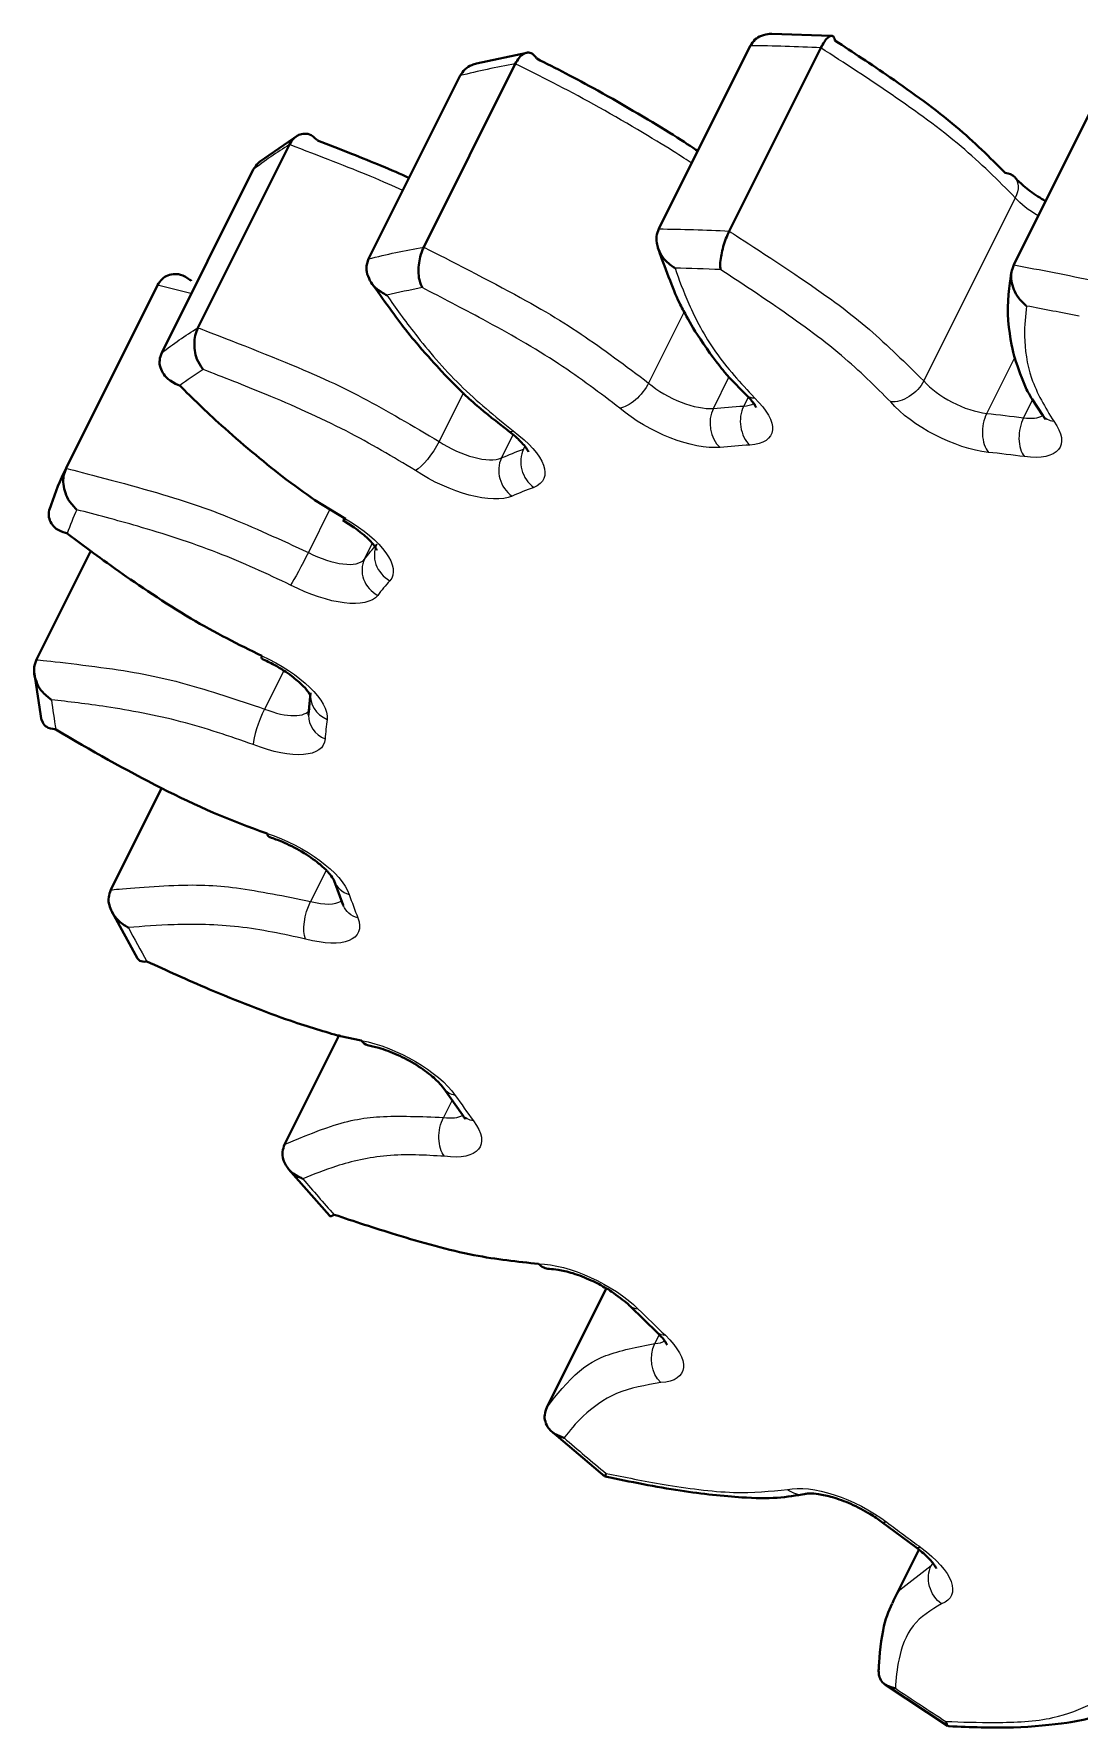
# Model space of a CAD drawing. Header units: inches. Extents: x 0 to 11, y 0 to 8.5.
# Drawn here: x 3.3026 to 3.3958, y 5.8029 to 5.9539 of the extents above; entities that cross this region are included whole.
import ezdxf

# ---------------------------------------------------------------- set-up
doc = ezdxf.new("R2010")
doc.units = ezdxf.units.IN
doc.header["$LTSCALE"] = 0.5
doc.header["$MEASUREMENT"] = 0
doc.layers.add('TANGENT_LINES', color=7, linetype='Continuous', lineweight=15)
doc.layers.add('Visible', color=7, linetype='Continuous', lineweight=40)

msp = doc.modelspace()

# ---------------------------------------------------------------- linework, layer by layer
at = {"layer": 'TANGENT_LINES'}
for p, q in [((3.390127154879368, 5.939280476229843), (3.381962189070091, 5.922950544611289)), ((3.31662577803262, 5.93075276417022), (3.313662980309095, 5.931493956286365)), ((3.360643846513938, 5.929174237008163), (3.35743543452992, 5.922757413040128)), ((3.387578449145562, 5.920051144085735), (3.3900749323078, 5.925044110410211)), ((3.363206683302365, 5.92050077291519), (3.364628052523294, 5.923343511357047)), ((3.340932835933163, 5.921901457992776), (3.338757540115478, 5.917550866357407)), ((3.366312696836276, 5.921509238734999), (3.365912622529973, 5.920709090122391)), ((3.391702633477869, 5.921357273596728), (3.390854578633952, 5.919661163908895)), ((3.344321148799356, 5.916078779631476), (3.345355232975406, 5.918146947983576)), ((3.346412011922415, 5.917122581425761), (3.346286873652762, 5.916872304886454)), ((3.329055590610352, 5.911565019009612), (3.327102106625316, 5.90765805103954)), ((3.332108493225496, 5.907063014335563), (3.332800370825136, 5.908446769534844)), ((3.32489988592123, 5.897097365276031), (3.323201487811304, 5.893700569056179)), ((3.328684653463129, 5.879323179460623), (3.327300773899001, 5.876555420332367)), ((3.339913700272596, 5.858842514828265), (3.339142391667397, 5.857299897617866)), ((3.358381706886767, 5.83794273255186), (3.35798228872168, 5.837143896221687)), ((3.379838708858573, 5.8152077618179), (3.382636685041634, 5.817353891840141)), ((3.382761310760149, 5.817603143277171), (3.382636685041634, 5.817353891840141)), ((3.379277572026366, 5.814255317276795), (3.379838708858573, 5.8152077618179))]:
    msp.add_line(p, q, dxfattribs=at)
for centre, major_axis, ratio, start_param, end_param in [((3.458685197152717, 5.859298682086889), (0.1448972049419864, -0.07244860247099319), 0.4082482904638629, 2.391881776086853, 2.445187120855607), ((3.458685197152717, 5.859298682086889), (0.1448972049419864, -0.07244860247099319), 0.4082482904638629, 2.643209188374036, 2.696514533142791), ((3.458685197152717, 5.859298682086889), (0.1448972049419864, -0.07244860247099319), 0.4082482904638629, 2.894536600661222, 2.947841945429973), ((3.44949961061728, 5.840927509016016), (0.1426611369644866, -0.07133056848224334), 0.4082482904638629, 2.401083483680322, 2.435985413262153), ((3.44949961061728, 5.840927509016016), (0.1426611369644866, -0.07133056848224334), 0.4082482904638629, 2.652410895967507, 2.687312825549333), ((3.44949961061728, 5.840927509016016), (0.1426611369644866, -0.07133056848224334), 0.4082482904638629, 2.149756071393142, 2.184658000974967), ((3.44949961061728, 5.840927509016016), (0.1426611369644866, -0.07133056848224334), 0.4082482904638629, 2.903738308254689, 2.938640237836518), ((3.360266368150536, 5.923111691672554), (0.004066221267175679, -0.00203311063358784), 0.4082482904638629, 10.44624527235555, 11.98429947455538), ((3.385458861979176, 5.92264692143046), (0.004066221267175679, -0.00203311063358784), 0.4082482904638629, 10.19491786006846, 11.73297206226832), ((3.36306343085542, 5.923327024036675), (0.004066221267175679, -0.00203311063358784), 0.4082482904638629, 11.95365275621307, 12.31967268721464), ((3.367882319008316, 5.923486693848109), (-0.001725768515921146, -0.00180879048799338), 0.5491520649983326, 0.01666241812785637, 0.5103669378846837), ((3.364823600858681, 5.91906499472173), (-0.0002286157625326694, 0.002489525021589784), 0.7625446597358556, 0.8878911255497041, 2.458687452344575), ((3.367479430100592, 5.919269454202871), (-0.0001561340661076993, 0.002495119667150391), 0.7468087709667758, 0.9098409031197793, 2.480637229915096), ((3.388744037704782, 5.91862369235208), (0.0002708257192793732, 0.002485287393799119), 0.6137815213424525, 1.027321781082654, 2.598118107877734), ((3.391959498128573, 5.918240934030365), (0.0003196710287716371, 0.002479477854985619), 0.5927877638131346, 1.03919440085498, 2.609990727650079), ((3.388845316307069, 5.922243808530822), (0.004066221267175679, -0.00203311063358784), 0.4082482904638629, 11.70232534392607, 12.30332987089545), ((3.394572361036468, 5.921387543709211), (-0.002013155237156018, -0.001482297537983282), 0.7132496852587032, 12.56488130411142, 13.18811576785901), ((3.346384720933161, 5.920526605480174), (-0.00147655963620574, -0.002017367502644962), 0.350549200854107, 0.02645255795754057, 0.4510482702874713), ((3.340744856476797, 5.918540786173668), (0.004066221267175679, -0.00203311063358784), 0.4082482904638629, 10.69757268464263, 12.23562688684262), ((3.348217121017404, 5.915503720545377), (-0.0008811885384827374, 0.002339552683665547), 0.8539050364700369, 0.6689940927239878, 2.239790419518943), ((3.449499610617272, 5.840927509016022), (0.1185116028074783, -0.05925580140373916), 0.4082482904638629, 2.52887479544371, 2.55952151378594), ((3.449499610617274, 5.840927509016022), (0.1185116028074783, -0.05925580140373916), 0.4082482904638629, 2.277547383156527, 2.308194101498755), ((3.346287798476098, 5.914724890202529), (-0.00099164946166439, 0.002294914234820275), 0.8633943127149742, 0.6280650602733849, 2.198861387068203), ((3.44949961061727, 5.840927509016022), (0.1185116028074783, -0.05925580140373916), 0.4082482904638629, 2.78020220773089, 2.810848926073118), ((3.44949961061728, 5.840927509016016), (0.1426611369644866, -0.07133056848224334), 0.4082482904638629, 9.438251027721456, 9.473152957303286), ((3.328120935331516, 5.90922141173691), (0.004066221267175679, -0.00203311063358784), 0.4082482904638629, 10.94890009693002, 12.48695429912972), ((3.335382892600522, 5.907180347952983), (-0.001866259144721938, 0.001663453276993899), 0.9073473080888396, 0.2408443832650428, 1.811640710059985), ((3.334301303190643, 5.905876083523207), (-0.001980832782796216, 0.0015252217827581), 0.9099937256840456, 0.1755672639357562, 1.746363590730653), ((3.44949961061727, 5.840927509016021), (0.1185116028074783, -0.05925580140373916), 0.4082482904638629, 3.03152962001808, 3.062176338360312), ((3.44949961061728, 5.840927509016016), (0.1426611369644866, -0.07133056848224334), 0.4082482904638629, 9.689578440008642, 9.724480369590474), ((3.329783166622368, 5.894822324536892), (-0.002479405002906401, 0.0003202355875956194), 0.9037776113504472, 0.002411999615328853, 1.265792697942973), ((3.323209008258594, 5.892579532958878), (0.0009252436021093762, 0.002322482352302311), 0.1855205959082142, 1.142347290140955, 2.713143616935646), ((3.323187812107786, 5.895739138932403), (0.004066221267175679, -0.00203311063358784), 0.4082482904638629, 11.20022750921711, 12.56784475897827), ((3.329617270584347, 5.89307457775106), (-0.00249526916600149, 0.0001537263451794561), 0.8994148861455732, 0.03532748069576649, 1.205454122844384), ((3.449499610617269, 5.840927509016019), (0.1185116028074783, -0.05925580140373916), 0.4082482904638629, 9.566042339484834, 9.596689057827067), ((3.331769794460502, 5.879206150357968), (-0.002366034593289401, -0.0008073910473604856), 0.8434202434293603, 0.0005861406228814791, 0.8631268230158449), ((3.449499610617269, 5.840927509016018), (0.1185116028074783, -0.05925580140373916), 0.4082482904638629, 9.817369751772025, 9.848016470114256), ((3.326255453080512, 5.878941108544786), (0.004066221267175679, -0.00203311063358784), 0.4082482904638629, 11.45155492150416, 12.34405261213942), ((3.44949961061728, 5.840927509016016), (0.1426611369644866, -0.07133056848224334), 0.4082482904638629, 9.940905852295828, 9.975807781877657), ((3.44949961061727, 5.840927509016017), (0.1185116028074783, -0.05925580140373916), 0.4082482904638629, 10.06869716405922, 10.09934388240145), ((3.337131107085384, 5.859882802602147), (0.004066221267175679, -0.00203311063358784), 0.4082482904638629, 11.70288233379142, 12.30388686076076), ((3.44949961061728, 5.840927509016016), (0.1426611369644866, -0.07133056848224334), 0.4082482904638629, 10.19223326458301, 10.22713519416484), ((3.449499610617272, 5.840927509016015), (0.1185116028074783, -0.05925580140373916), 0.4082482904638629, 10.32002457634639, 10.35067129468863), ((3.355131416783419, 5.839761724558408), (0.004066221267175679, -0.00203311063358784), 0.4082482904638629, 11.95420974607865, 12.31970253210139), ((3.44949961061728, 5.840927509016016), (0.1426611369644866, -0.07133056848224334), 0.4082482904638629, 10.4435606768702, 10.47846260645202), ((3.370838105310547, 5.826180904823742), (-0.0005682684794574244, 0.002434557646730747), 0.8192067253331942, 2.349455174602246, 3.071843367674872), ((3.449499610617274, 5.840927509016013), (0.1185116028074783, -0.05925580140373916), 0.4082482904638629, 10.57135198863358, 10.60199870697581), ((3.44949961061728, 5.840927509016016), (0.1426611369644866, -0.07133056848224334), 0.4082482904638629, 10.69488808915738, 10.72979001873921)]:
    msp.add_ellipse(centre, major_axis=major_axis, ratio=ratio, start_param=start_param, end_param=end_param, dxfattribs=at)
at = {"layer": 'TANGENT_LINES', "extrusion": (0, 0, -1)}
for centre, major_axis, ratio, start_param, end_param in [((3.388204288953966, 5.939447442567205), (0.001897931438202531, 0.001627223480620432), 0.6552708701862057, 12.5490659863988, 13.56620199859147), ((3.393623827788453, 5.938976853049015), (-0.004066221267175679, 0.00203311063358784), 0.4082482904638629, 11.15135300558369, 11.79623071506017), ((3.45052023134344, 5.842968750468335), (-0.1448972049419864, 0.07244860247099319), 0.4082482904638629, 0.6964055327341907, 0.7497108775029412), ((3.45052023134344, 5.842968750468335), (-0.1448972049419864, 0.07244860247099319), 0.4082482904638629, 0.4450781204470047, 0.4983834652157602), ((3.45052023134344, 5.842968750468335), (-0.1448972049419864, 0.07244860247099319), 0.4082482904638629, 0.9477329450213676, 1.001038289790126), ((3.45052023134344, 5.842968750468335), (-0.1448972049419864, 0.07244860247099319), 0.4082482904638629, 0.1937507081598205, 0.2470560529285745), ((3.355878667300702, 5.922562590610893), (0.001626839817956158, 0.001898260310577128), 0.4766236785108017, 1.08785113842497, 2.658647465219942), ((3.380039323144689, 5.92311751094865), (0.001897931438202531, 0.001627223480620432), 0.6552708701862057, 0.9998313842322484, 2.570627711027364), ((3.362042810129261, 5.921285782584357), (-0.00630228924467547, 0.003151144622337737), 0.4082482904638629, 2.216256309536019, 3.754310511735911), ((3.384438241253017, 5.920605679978141), (-0.00630228924467547, 0.003151144622337737), 0.4082482904638629, 10.2581765128605, 11.79623071506038), ((3.359245747424377, 5.921070450220236), (-0.00630228924467547, 0.003151144622337737), 0.4082482904638629, 10.00684910057324, 11.54490330277315), ((3.450520231343432, 5.842968750468342), (-0.1207476707849781, 0.06037383539248905), 0.408248290463863, 0.58207113980385, 0.6127178581460757), ((3.450520231343434, 5.842968750468342), (-0.1207476707849781, 0.06037383539248905), 0.408248290463863, 0.8333985520910359, 0.8640452704332656), ((3.341756157095887, 5.917319792224854), (-0.00630228924467547, 0.003151144622337737), 0.4082482904638629, 1.96492889724883, 3.50298309944869), ((3.387824695580909, 5.920202567078502), (-0.00630228924467547, 0.003151144622337737), 0.4082482904638629, 8.75076902900283, 10.28882323120268), ((3.337664688992846, 5.91700649657131), (0.001387554517005144, 0.002079589493707503), 0.2680284682153031, 1.133211611544051, 2.704007938338899), ((3.45052023134343, 5.842968750468341), (-0.1207476707849781, 0.06037383539248905), 0.408248290463863, 0.330743727516665, 0.361390445858895), ((3.339724235750637, 5.916499544721349), (-0.00630228924467547, 0.003151144622337737), 0.4082482904638629, 9.755521688286008, 11.29357589048605), ((3.328239421499966, 5.908553793760175), (-0.00630228924467547, 0.003151144622337737), 0.4082482904638629, 1.713601484961761, 3.251655687161502), ((3.326541839464529, 5.906798338652295), (0.00116046151002582, 0.002214346197808417), 0.04259204352207295, 1.149855760758045, 2.720652087552843), ((3.450520231343429, 5.842968750468341), (-0.1207476707849781, 0.06037383539248905), 0.408248290463863, 0.07941631522948302, 0.1100630335717102), ((3.327100314605356, 5.90718017028459), (-0.00630228924467547, 0.003151144622337737), 0.4082482904638629, 9.504194275998938, 11.04224847819884), ((3.322341909550067, 5.895538587112943), (-0.00630228924467547, 0.003151144622337737), 0.4082482904638629, 1.462274072674414, 3.000328274874301), ((3.322167191381626, 5.893697897480084), (-0.00630228924467547, 0.003151144622337737), 0.4082482904638629, 9.252866863711713, 10.79092106591166), ((3.324434183611532, 5.879091965583386), (-0.00630228924467547, 0.003151144622337737), 0.4082482904638629, 1.210946660387279, 2.749000862587188), ((3.327875609417006, 5.875243499345885), (-0.000657268296675192, -0.002412052732878305), 0.401976294000572, 0.4621306032455815, 2.032926930040438), ((3.33253001565253, 5.877124738574397), (0.002330030025532649, 0.0009060684742977917), 0.8323225014940082, 2.313677864654845, 3.115017233947426), ((3.325234832354353, 5.876899867092467), (-0.00630228924467547, 0.003151144622337737), 0.4082482904638629, 9.001539451424568, 10.53959365362441), ((3.334384778410234, 5.860247330888647), (-0.00630228924467547, 0.003151144622337737), 0.4082482904638629, 0.9596192481002108, 2.497673450300044), ((3.341217948981548, 5.861313047072144), (0.002050502697496764, 0.001430188339890414), 0.7300676797309317, 2.501337314133888, 3.116809022845404), ((3.342856519910233, 5.859028753048093), (0.002012469245452277, 0.001483228753803251), 0.7129322330055399, 2.52017740746847, 3.141728185876062), ((3.340248423226423, 5.855879524562692), (-0.0003188014348136971, -0.002479589813892759), 0.5931743431754827, 0.5318098895337063, 2.10260621632863), ((3.336110486359225, 5.857841561149828), (-0.00630228924467547, 0.003151144622337737), 0.4082482904638629, 8.75021203913735, 10.28826624133728), ((3.351568461479242, 5.840188760732318), (-0.00630228924467547, 0.003151144622337737), 0.4082482904638629, 0.7082918358129859, 2.246346038012829), ((3.357533967889067, 5.8422673041651), (0.001757868432660547, 0.001777610354789698), 0.570842278713902, 2.621199623400141, 3.130569466215131), ((3.359947931116716, 5.839923658495145), (0.001725179720297866, 0.001809352075377533), 0.5487458103359881, 2.631404381274749, 3.141107112734341), ((3.354110796057259, 5.837720483106088), (-0.00630228924467547, 0.003151144622337737), 0.4082482904638629, 2.215699319670613, 3.753753521870463), ((3.359550020291174, 5.835704318360644), (0.0001574175088893592, -0.002495039023321093), 0.7471010668260484, 0.661339649505134, 2.23213597629975), ((3.374905518814166, 5.820176608847578), (-0.00630228924467547, 0.003151144622337737), 0.4082482904638629, 0.456964423525653, 1.995018625725649), ((3.379692655708979, 5.823265635709026), (0.001504960359989886, 0.001996270100677539), 0.3757487579142274, 2.685404129679517, 3.146273566931732), ((3.382730333048064, 5.821009898269937), (0.001476036686687452, 0.00201775015786215), 0.350079670257112, 2.690635184508694, 3.141149758352734), ((3.378104735789619, 5.817800914294886), (-0.00630228924467547, 0.003151144622337737), 0.4082482904638629, 1.964371907383463, 3.502426109583258), ((3.384567610281372, 5.815985563144634), (0.000883153523194568, -0.002338811632960001), 0.854084682802401, 0.9025196159195813, 2.473315942714918)]:
    msp.add_ellipse(centre, major_axis=major_axis, ratio=ratio, start_param=start_param, end_param=end_param, dxfattribs=at)
at = {"layer": 'TANGENT_LINES'}
for points, knots in [([(3.361325657812903, 5.942315666047123), (3.360852798748098, 5.942633858759635), (3.359445019762912, 5.943581170648639), (3.352290198367692, 5.947850405105901), (3.34778476627167, 5.95009695421537), (3.345551806625848, 5.951210377611148)], [0, 0, 0, 0, 0.2032541023448218, 0.6051207965139404, 1, 1, 1, 1]), ([(3.390127154879368, 5.939280476229843), (3.388585104376006, 5.940819903718652), (3.385387550599011, 5.94401201848436), (3.379149226062152, 5.94851273701526), (3.37490816844986, 5.95126057952587), (3.372791557829701, 5.952631962131855)], [0, 0, 0, 0, 0.3181486004014743, 0.6597042422678339, 1, 1, 1, 1]), ([(3.335508682259006, 5.939932869202429), (3.334654037862042, 5.940315262757731), (3.332461954297676, 5.941296066739686), (3.328088800984264, 5.942983874190949), (3.325420642424304, 5.944013643233081)], [0, 0, 0, 0, 0.3898776537797134, 1, 1, 1, 1]), ([(3.364626592020424, 5.936302030513301), (3.364626664194512, 5.936301987200308), (3.36463502353252, 5.936296970608303), (3.371949184938694, 5.931557424792565), (3.377000213682324, 5.927826207196337), (3.380347789176815, 5.924536862265414), (3.381962189070091, 5.922950544611289)], [0, 0, 0, 0, 0.00295485295125482, 0.3422366007841853, 0.6827873894876878, 1, 1, 1, 1]), ([(3.337386840816571, 5.934880445992594), (3.337386919075424, 5.934880409364535), (3.337396035224203, 5.934876142667282), (3.345466625600004, 5.93077648173818), (3.351240597301506, 5.927407055013902), (3.355402398046399, 5.924283343652903), (3.35743543452992, 5.922757413040128)], [0, 0, 0, 0, 0.002887903720503745, 0.3364036006814169, 0.6758336660390576, 1, 1, 1, 1]), ([(3.359787986585265, 5.932994788357672), (3.360150787988388, 5.931973706518623), (3.360948445710903, 5.929728748789062), (3.36326218492847, 5.925350112234691), (3.365643392239475, 5.922767039568533), (3.366861698282156, 5.92144545239579)], [0, 0, 0, 0, 0.2894925753435723, 0.6364804169598893, 1, 1, 1, 1]), ([(3.379018702418529, 5.92107626949633), (3.377644044410382, 5.922452023684749), (3.374754965166826, 5.92534340673889), (3.368803760110575, 5.929623724167659), (3.365438720050234, 5.931827503481649), (3.363844443328444, 5.932871602213686)], [0, 0, 0, 0, 0.3232540244961551, 0.6793736966089111, 1, 1, 1, 1]), ([(3.334086110816494, 5.930580651753083), (3.334880610681839, 5.929460670134515), (3.336615144196736, 5.927015552472185), (3.340554678730747, 5.922398091330892), (3.343750839995859, 5.919797839406901), (3.345364100207001, 5.918485364027855)], [0, 0, 0, 0, 0.2950682993139049, 0.644186206527408, 1, 1, 1, 1]), ([(3.354858046574543, 5.920521349158573), (3.353120158351206, 5.921846915127047), (3.349514669247639, 5.924596984775494), (3.342737733704509, 5.928443061722814), (3.33900882681013, 5.930358558436754), (3.337253978683445, 5.931260003797376)], [0, 0, 0, 0, 0.3300392889812278, 0.6847120799780204, 1, 1, 1, 1]), ([(3.391126773628241, 5.929623999201457), (3.391032543734145, 5.928771576782094), (3.390826151960206, 5.926904515623153), (3.391330379870527, 5.923025051420677), (3.392795775399908, 5.920598240137924), (3.393551740310309, 5.919346302256892)], [0, 0, 0, 0, 0.2891278799516052, 0.6332769086815236, 1, 1, 1, 1]), ([(3.317255676615027, 5.927683711614526), (3.317255756151225, 5.927683684182089), (3.317265074203419, 5.927680470338641), (3.325590815815436, 5.92449154979563), (3.33173631999573, 5.921695552465447), (3.336434797798256, 5.918922000953753), (3.338757540115478, 5.917550866357407)], [0, 0, 0, 0, 0.002823843398428054, 0.3308269814611332, 0.6691872233880969, 1, 1, 1, 1]), ([(3.336644068266686, 5.914965255118991), (3.33465386727249, 5.916159756744382), (3.33057423595177, 5.918608316592261), (3.323383248781775, 5.921771292666469), (3.319521678761475, 5.923271231858881), (3.317716319903405, 5.923972482514276)], [0, 0, 0, 0, 0.3365147556001652, 0.6898077836531106, 1, 1, 1, 1]), ([(3.305498014499817, 5.915164024667811), (3.305498090351021, 5.915164008401907), (3.305507030644505, 5.915162091201555), (3.313566721770706, 5.913099985160469), (3.31970631544797, 5.911052834686887), (3.32463621702682, 5.908789932874005), (3.327102106625315, 5.90765805103954)], [0, 0, 0, 0, 0.002758807931848793, 0.3251702182143546, 0.6624566001886772, 1, 1, 1, 1]), ([(3.325521218738369, 5.904757097199976), (3.323404582929429, 5.905748338275111), (3.319116741502507, 5.907756375996138), (3.311954169088004, 5.910029033573242), (3.308201527446997, 5.911010993591047), (3.306459089943958, 5.911466940128231)], [0, 0, 0, 0, 0.3430620120415043, 0.6949686389231936, 1, 1, 1, 1]), ([(3.302852631623297, 5.898108043127497), (3.302852698952256, 5.898108039355675), (3.302860687584651, 5.89810759182617), (3.310144183133012, 5.897321528566552), (3.315901175558141, 5.896150376866009), (3.320747559534841, 5.894524047894888), (3.323201487811304, 5.893700569056179)], [0, 0, 0, 0, 0.002689601335433731, 0.3191232525289632, 0.6552434327452267, 1, 1, 1, 1]), ([(3.322188387532434, 5.890538291506559), (3.320078294939959, 5.89126744817095), (3.315856066485122, 5.892726467565364), (3.309165353877321, 5.893956383570791), (3.305759300997775, 5.894348458280016), (3.304189621964653, 5.894529145859526)], [0, 0, 0, 0, 0.3500705576459133, 0.700480099766357, 1, 1, 1, 1]), ([(3.309485747120636, 5.877587457041274), (3.30948580139828, 5.877587466362979), (3.309492284721633, 5.877588579816307), (3.315526040270744, 5.878152681020178), (3.320552902058753, 5.877929065099124), (3.325012649884927, 5.877021207124415), (3.327300773899001, 5.876555420332367)], [0, 0, 0, 0, 0.002617340661416574, 0.3126345318864467, 0.6473393798624363, 1, 1, 1, 1]), ([(3.326854988690846, 5.873202257893565), (3.324882687456164, 5.873627921098841), (3.320988296712676, 5.874468410785367), (3.315185011863346, 5.874566215894788), (3.312347607921313, 5.874330924772527), (3.311050514985147, 5.874223363614912)], [0, 0, 0, 0, 0.3577560098827718, 0.7064041074535644, 1, 1, 1, 1]), ([(3.324980577950244, 5.854891650302378), (3.324980614960514, 5.854891672306419), (3.324985045019677, 5.854894306148467), (3.329344694280876, 5.856794136844246), (3.333353738012698, 5.85754062104583), (3.337162504147711, 5.857382232015318), (3.339142391667397, 5.857299897617866)], [0, 0, 0, 0, 0.0025664354924941, 0.3071974618149262, 0.6398647093739981, 1, 1, 1, 1]), ([(3.339227802500263, 5.853838283110372), (3.337512969724965, 5.853939211417583), (3.334171367564688, 5.854135884967487), (3.329617906734823, 5.853074999215159), (3.327550330699243, 5.852215912032069), (3.326610673864364, 5.851825480372263)], [0, 0, 0, 0, 0.3651030845167239, 0.711456693340151, 1, 1, 1, 1]), ([(3.348363526905095, 5.831446683917549), (3.348363543316787, 5.831446716055549), (3.348365473297194, 5.831450495416642), (3.35069569429669, 5.834520402558306), (3.353455019900387, 5.836266328706086), (3.3564294513221, 5.836842893627701), (3.35798228872168, 5.837143896221687)], [0, 0, 0, 0, 0.00264125265363082, 0.3106057531419112, 0.6400935110619833, 1, 1, 1, 1]), ([(3.358529399565014, 5.833663076908325), (3.357168772931979, 5.833436245958259), (3.354528715170601, 5.832996120213473), (3.351535033842417, 5.830794873008506), (3.350409073364431, 5.82938828681718), (3.349892396593662, 5.828742837509364)], [0, 0, 0, 0, 0.3652665266145284, 0.7087357436249955, 1, 1, 1, 1]), ([(3.353658919009939, 5.825565137261301), (3.355315273062454, 5.825237001667218), (3.358779709176988, 5.824550672074292), (3.364996230236851, 5.823662276640036), (3.368281930055734, 5.823987617180856), (3.369817484584387, 5.824139663371422)], [0, 0, 0, 0, 0.3279374180091427, 0.6859150871350395, 1, 1, 1, 1]), ([(3.383546989555212, 5.813944321692316), (3.3826141402824, 5.813385817084908), (3.3807442357524, 5.812266289712316), (3.379635805987992, 5.809054853401549), (3.37949819152499, 5.807272601732346), (3.379432806909771, 5.806425802369317)], [0, 0, 0, 0, 0.3431920902585189, 0.6879315479333226, 1, 1, 1, 1]), ([(3.383929303369886, 5.803467498375075), (3.385358917056454, 5.803420022899095), (3.388325989887064, 5.803321490549954), (3.393517801167266, 5.803526127127125), (3.395915984370631, 5.804588248018993), (3.397022771382964, 5.805078428088221)], [0, 0, 0, 0, 0.3336518074069241, 0.6924732338134859, 1, 1, 1, 1])]:
    msp.add_open_spline(points, degree=3, knots=knots, dxfattribs=at)
at = {"layer": 'Visible'}
for p, q in [((3.366499494007844, 5.952823039007316), (3.358334528198566, 5.936493107388761)), ((3.373740828496866, 5.953713022521344), (3.368408705499466, 5.953874535397614)), ((3.345551806625848, 5.951210377611148), (3.337386840816571, 5.934880445992594)), ((3.346568205755891, 5.952199819440247), (3.342095163625678, 5.951239665207633)), ((3.372791557829701, 5.952631962131855), (3.364626592020424, 5.936302030513301)), ((3.340638053550192, 5.950156618951604), (3.332473087740915, 5.933826687333049)), ((3.398153301229387, 5.949612979759194), (3.38998833542011, 5.933283048140639)), ((3.325420642424304, 5.944013643233081), (3.317255676615027, 5.927683711614526)), ((3.326183956488141, 5.944845971407721), (3.322750007649789, 5.942469798733666)), ((3.322193949272113, 5.941781260570563), (3.314028983462836, 5.925451328952009)), ((3.313662980309095, 5.931493956286365), (3.305498014499818, 5.915164024667811)), ((3.339398406980045, 5.923361711787504), (3.340856148776444, 5.921906667176361)), ((3.364565420495882, 5.923325763167124), (3.366189684311939, 5.921646290532348)), ((3.366156550492394, 5.921677903360116), (3.366476185597801, 5.921352175609773)), ((3.391617007720925, 5.92132835809636), (3.392586914731636, 5.919867614173967)), ((3.344908161296955, 5.918509237977529), (3.345379329978185, 5.9181445768702)), ((3.327679437329154, 5.912331672000717), (3.330409719234541, 5.910652030391689)), ((3.33018319658267, 5.91052656157389), (3.331188107198661, 5.909888794931842)), ((3.305597205920979, 5.909358314565411), (3.307670349138011, 5.907802837128911)), ((3.307705562424355, 5.90781390472961), (3.302852631623298, 5.898108043127497)), ((3.302642738903725, 5.897018566180903), (3.303313559506619, 5.892694639700694)), ((3.327303761619461, 5.895142560124488), (3.327122001418345, 5.893228304096239)), ((3.314044438437098, 5.886704839674198), (3.309485747120636, 5.877587457041274)), ((3.329403759867213, 5.878398759310608), (3.330199985626998, 5.8762186701001)), ((3.3095732347542, 5.875648752100439), (3.311866889055528, 5.871472980988134)), ((3.330199985626998, 5.8762186701001), (3.330205282095776, 5.876204009053072)), ((3.329885460346386, 5.864701415094661), (3.324980577950244, 5.854891650302378)), ((3.329963390457784, 5.864542348199813), (3.33182189160217, 5.864162693064818)), ((3.339167446284052, 5.859882858732254), (3.340844050664781, 5.85754552429429)), ((3.325339107363881, 5.852702787418147), (3.328971868636573, 5.848553722942461)), ((3.35366417435417, 5.8420479788157), (3.348363526905095, 5.831446683917549)), ((3.355776099456407, 5.840489693810309), (3.358222751396418, 5.838114306419767)), ((3.348831074537816, 5.829277850702754), (3.353544050311405, 5.825301474081044)), ((3.37818769534899, 5.821269365608348), (3.381254296361377, 5.818992148112074)), ((3.381533089865402, 5.818766353220705), (3.379276936991805, 5.814254047473511)), ((3.381254296361377, 5.818992148112074), (3.381554626082519, 5.818764693404175)), ((3.379165320942004, 5.814022183816424), (3.379277572026366, 5.814255317276795)), ((3.378568368599012, 5.806720859007017), (3.384092009836142, 5.803086715910436)), ((3.378670333881341, 5.806659372245882), (3.378569838684277, 5.806720004241008)), ((3.38406313472684, 5.803113718183063), (3.38419804539428, 5.803047412193248))]:
    msp.add_line(p, q, dxfattribs=at)
for centre, radius, start, end in [((3.382526614302426, 6.021051662305607), 0.1508539373592926, 238.8976542239438, 242.9895782731734), ((3.346883790822354, 5.950146039191258), 0.0714965381825682, 242.6314192192054, 250.84074731238)]:
    msp.add_arc(centre, radius, start, end, dxfattribs=at)
at = {"layer": 'Visible', "extrusion": (0, 0, -1)}
for centre, major_axis, ratio, start_param, end_param in [((3.388204288953966, 5.939447442567205), (0.001897931438202531, 0.001627223480620432), 0.6552708701862057, 11.99540567179648, 12.5490659863988), ((3.45052023134344, 5.842968750468335), (-0.1448972049419864, 0.07244860247099319), 0.4082482904638629, 12.50879391023181, 12.56209925500056), ((3.323958814845801, 5.900478890100956), (-0.001017570367540353, -0.002283539039978032), 0.09887247247372125, 12.5551673681174, 12.98910812302173), ((3.324439608989779, 5.884650934777288), (-0.0007656051354723998, -0.002379884193934295), 0.3214524650648387, 12.56077083680379, 13.01211562778402), ((3.33253001565253, 5.877124738574397), (0.002330030025532649, 0.0009060684742977917), 0.8323225014940082, 3.115017233947426, 3.141304438553453), ((3.341217948981548, 5.861313047072144), (0.002050502697496764, 0.001430188339890414), 0.7300676797309317, 3.116809022845404, 3.141842407308552)]:
    msp.add_ellipse(centre, major_axis=major_axis, ratio=ratio, start_param=start_param, end_param=end_param, dxfattribs=at)
at = {"layer": 'Visible'}
for centre, major_axis, ratio, start_param, end_param in [((3.367882319008316, 5.923486693848109), (-0.001725768515921146, -0.00180879048799338), 0.5491520649983326, 12.54912744554782, 12.58303303248703), ((3.394572361036468, 5.921387543709211), (-0.002013155237156018, -0.001482297537983282), 0.7132496852587032, 12.53608807115427, 12.56488130411142), ((3.346384720933161, 5.920526605480174), (-0.00147655963620574, -0.002017367502644962), 0.350549200854107, 12.55513529157755, 12.59282317231671), ((3.331430339960701, 5.912693271844009), (-0.001247143378029651, -0.002166710270118455), 0.1299200411904361, 0.01081762268511722, 0.4243603882877261), ((3.329617270584347, 5.89307457775106), (-0.00249526916600149, 0.0001537263451794561), 0.8994148861455732, 0.0003539683421396516, 0.03532748069576649), ((3.332842512328329, 5.866203934517137), (0.0004599625952128031, 0.002457322610282398), 0.5238344170564551, 2.641774608267593, 3.139675096194705), ((3.348639539540977, 5.846296982190172), (4.720897006032124e-05, 0.002499554222885723), 0.6933019260961937, 2.539337537923082, 3.140342064892311), ((3.370838105310547, 5.826180904823742), (-0.0005682684794574244, 0.002434557646730747), 0.8192067253331942, 3.071843367674872, 3.150794543894611)]:
    msp.add_ellipse(centre, major_axis=major_axis, ratio=ratio, start_param=start_param, end_param=end_param, dxfattribs=at)
for points, knots in [([(3.368414746859348, 5.953874408029368), (3.368358548427558, 5.953876451383687), (3.368195838974276, 5.95388236743959), (3.367454717914466, 5.953754928477018), (3.366885251267585, 5.953403527775936), (3.366628152836233, 5.953016645227232), (3.366499494007844, 5.952823039007316)], [0, 0, 0, 0, 0.1525133980653756, 0.4415669766410077, 0.7205454030142441, 1, 1, 1, 1]), ([(3.373758070218683, 5.953712145424917), (3.373734436055534, 5.953713470709308), (3.373664307350454, 5.953717403172566), (3.373368622107122, 5.95354036431755), (3.373090389831115, 5.953177625617233), (3.372895896752076, 5.952822483695056), (3.372791557829701, 5.952631962131855)], [0, 0, 0, 0, 0.1229107028860919, 0.3647080025464338, 0.6591874490587699, 1, 1, 1, 1]), ([(3.374050650590041, 5.953284016736879), (3.374050481068091, 5.953286982847817), (3.374049494927577, 5.953304237263257), (3.373932908151588, 5.953691408247857), (3.373807781916966, 5.953706249219946), (3.373758070218683, 5.953712145424917)], [0, 0, 0, 0, 0.1112028769374754, 0.6468876846639663, 1, 1, 1, 1]), ([(3.374050650590041, 5.953284016736879), (3.37564492731183, 5.952239918004842), (3.379009967372172, 5.950036138690852), (3.384961172428422, 5.945755821262084), (3.387850251671979, 5.942864438207942), (3.389224909680126, 5.941488684019523)], [0, 0, 0, 0, 0.3206263033910882, 0.6767459755038449, 1, 1, 1, 1]), ([(3.342099535277856, 5.951240706183611), (3.341960567156785, 5.951202301680345), (3.341648408004302, 5.951116035009266), (3.341012486715812, 5.950743827787379), (3.340762321676599, 5.950351503776271), (3.340638053550192, 5.950156618951604)], [0, 0, 0, 0, 0.287653444935585, 0.6461457123298224, 1, 1, 1, 1]), ([(3.346582674499164, 5.95220246685707), (3.346482411845184, 5.952173157653939), (3.346256819216302, 5.952107211462388), (3.345861348440612, 5.951755080068359), (3.345658748188893, 5.951398563275863), (3.345551806625848, 5.951210377611148)], [0, 0, 0, 0, 0.2741625167359162, 0.6168701947909057, 1, 1, 1, 1]), ([(3.347460185945041, 5.951672418320569), (3.347458363252742, 5.951676136427452), (3.34744715922011, 5.95169899151433), (3.347119168409334, 5.952186800649682), (3.346689663676854, 5.9522213070882), (3.346608744687062, 5.952207057679957), (3.346582674499164, 5.95220246685707)], [0, 0, 0, 0, 0.07799714257953003, 0.4794459991206311, 0.8322897919407012, 1, 1, 1, 1]), ([(3.347460185945041, 5.951672418320569), (3.349162242535534, 5.950811420982589), (3.352778971788851, 5.948981872965976), (3.359532331413942, 5.944991900984396), (3.361244744118178, 5.943821805779854), (3.361881090304219, 5.943386989091755)], [0, 0, 0, 0, 0.3584034366417425, 0.7615776120675067, 1, 1, 1, 1]), ([(3.326093239435466, 5.944789788158748), (3.325991685916217, 5.944720723434058), (3.325758740531818, 5.944562301461482), (3.3255425716012, 5.944211507239709), (3.325420642424304, 5.944013643233081)], [0, 0, 0, 0, 0.4359542023594591, 1, 1, 1, 1]), ([(3.327922527165001, 5.944384897037469), (3.32791948900422, 5.944389000863957), (3.32790034396208, 5.944414861223796), (3.327314907733838, 5.944931443729723), (3.326802345649083, 5.945023620936241), (3.326251110576831, 5.944892063466318), (3.326135533007883, 5.944817187644745), (3.326093239435466, 5.944789788158748)], [0, 0, 0, 0, 0.05469756846675329, 0.3446780234861788, 0.6072325571304428, 0.8562736832133587, 1, 1, 1, 1]), ([(3.327922527165001, 5.944384897037469), (3.329979747986684, 5.943578910007336), (3.333427196101601, 5.942228253607987), (3.33531106622726, 5.941392514981844), (3.336070760812443, 5.941055492752838)], [0, 0, 0, 0, 0.596737283087936, 1, 1, 1, 1]), ([(3.322817063147683, 5.942521689831425), (3.322753905444488, 5.942475276366911), (3.322587387073595, 5.942352904999562), (3.32234463157064, 5.942000194023772), (3.322193949272113, 5.941781260570563)], [0, 0, 0, 0, 0.3792836961795816, 1, 1, 1, 1]), ([(3.392822445177921, 5.938976023865863), (3.392361888904338, 5.939250583253598), (3.391476712082454, 5.939778279042786), (3.390410565491381, 5.940719691330977), (3.390183752296354, 5.940980804447054), (3.390102220392169, 5.941074666047825)], [0, 0, 0, 0, 0.4099394137877598, 0.7878925731261697, 1, 1, 1, 1]), ([(3.358334528198566, 5.936493107388761), (3.358250918909909, 5.936281205613769), (3.358082326765619, 5.935853920856315), (3.358171377142743, 5.935107408695551), (3.358224394410152, 5.934937728171687), (3.35824343472485, 5.934876790089998)], [0, 0, 0, 0, 0.3866940404081894, 0.7797408458247649, 1, 1, 1, 1]), ([(3.364626592020424, 5.936302030513301), (3.364525037913358, 5.936080782429367), (3.364320500442076, 5.935635172449411), (3.364085898222084, 5.934924477568036), (3.363914814498191, 5.934185297323773), (3.363801008982654, 5.933564838816561), (3.36383824566625, 5.932897586802325), (3.36384367681509, 5.932874815930984), (3.363844443328444, 5.932871602213686)], [0, 0, 0, 0, 0.1974771307773684, 0.3977335248420166, 0.5964355893057501, 0.7914260426898847, 0.970563369124625, 1, 1, 1, 1]), ([(3.337386840816571, 5.934880445992594), (3.337291469605492, 5.934657364294904), (3.337099064906211, 5.934207312686318), (3.336947936841219, 5.933468112530519), (3.336912874081648, 5.932688501077237), (3.336942994475266, 5.932010401636722), (3.337235564682983, 5.931287534554751), (3.337251626205405, 5.931263520985413), (3.337253978683445, 5.931260003797376)], [0, 0, 0, 0, 0.1916735880673048, 0.3866879601804509, 0.5823828389551038, 0.7787177367950119, 0.9675895191538657, 1, 1, 1, 1]), ([(3.358241041157914, 5.934873939452251), (3.358241711579856, 5.934871159111461), (3.358252318812197, 5.934827169321036), (3.359834628484511, 5.930441485843184), (3.360359662853228, 5.929538990136627), (3.360560090873371, 5.929194469018714)], [0, 0, 0, 0, 0.04004261637030765, 0.6335433082359058, 1, 1, 1, 1]), ([(3.35824343472485, 5.934876790089998), (3.358306892201918, 5.934708767726322), (3.358450811726524, 5.934327698389496), (3.358873831380204, 5.933640683594958), (3.359743289238278, 5.933017586056732), (3.359782026644465, 5.932997828201106), (3.359787986585265, 5.932994788357672)], [0, 0, 0, 0, 0.2597044931173691, 0.5890014686036483, 0.9367658509674403, 1, 1, 1, 1]), ([(3.332473087740915, 5.933826687333049), (3.33239619202039, 5.933604718721321), (3.332242068652786, 5.933159823352533), (3.332286825071968, 5.932504693892759), (3.332642151199253, 5.931800273533288), (3.332688029386203, 5.931738488353223), (3.332699305033575, 5.931723303186818)], [0, 0, 0, 0, 0.2952403229216934, 0.5917550744041173, 0.8996641731478635, 1, 1, 1, 1]), ([(3.38998833542011, 5.933283048140639), (3.389904860154804, 5.933059773085985), (3.389736102192726, 5.932608388558263), (3.389751917444084, 5.93185174939825), (3.389983247282746, 5.931060780509034), (3.390322013416531, 5.930352038991614), (3.391087107055261, 5.929649654880362), (3.391121518346644, 5.929627398230087), (3.391126773628241, 5.929623999201457)], [0, 0, 0, 0, 0.1798203272381625, 0.3635341781040956, 0.5534422659003709, 0.7540322825087679, 0.9624358875459236, 1, 1, 1, 1]), ([(3.316665297205555, 5.931879354651424), (3.316661029628685, 5.931883479930436), (3.316633798755457, 5.931909802818862), (3.31586561190878, 5.932427738898319), (3.315216241763346, 5.932497512619562), (3.314562139743252, 5.932394885318384), (3.314019401827732, 5.932058917918756), (3.313783247907437, 5.931684591742224), (3.313662980309095, 5.931493956286365)], [0, 0, 0, 0, 0.03964815768244359, 0.2529899257643599, 0.448956594243077, 0.6315544738228587, 0.8123594200846398, 1, 1, 1, 1]), ([(3.332695806917997, 5.931727080495246), (3.333800331751994, 5.930174638652687), (3.335646234568864, 5.927580168449754), (3.336793300663482, 5.926251654548845), (3.337254001811818, 5.925718077728294)], [0, 0, 0, 0, 0.5983656473696181, 1, 1, 1, 1]), ([(3.332699305033575, 5.931723303186819), (3.332832574016077, 5.931532589785221), (3.333115233898147, 5.931128091854854), (3.334040054085614, 5.930598197435009), (3.334079937292864, 5.930583003606546), (3.334086110816494, 5.930580651753083)], [0, 0, 0, 0, 0.4298735537304205, 0.9117500990902134, 1, 1, 1, 1]), ([(3.389790702538269, 5.932704543434923), (3.389784682274165, 5.932672189249419), (3.389748901870779, 5.932479897717254), (3.389165598969679, 5.928869804256665), (3.389962690436808, 5.925357729857478), (3.390033879642493, 5.925106245784302), (3.390047935394918, 5.925056592219026)], [0, 0, 0, 0, 0.08250819726708765, 0.4903732676737871, 0.8993781836748718, 1, 1, 1, 1]), ([(3.360560090873371, 5.929194469018714), (3.360906030457143, 5.928540947023602), (3.36167446214236, 5.927089286006509), (3.363875680353193, 5.924082419521021), (3.3643909724712, 5.923517135537863), (3.364565420495881, 5.923325763167125)], [0, 0, 0, 0, 0.3513260719341814, 0.7803966304564671, 1, 1, 1, 1]), ([(3.317255676615027, 5.927683711614526), (3.317165918874465, 5.927459764677531), (3.316984531437344, 5.927007200244667), (3.316911173872992, 5.926251203098985), (3.317000459483725, 5.925451330657006), (3.317171865764974, 5.924740338295675), (3.317687802768793, 5.924000245349339), (3.31771260175257, 5.923976102317238), (3.317716319903405, 5.923972482514276)], [0, 0, 0, 0, 0.1857971838620139, 0.3754692887078213, 0.5683995244143479, 0.7666566386515081, 0.9650144610149126, 1, 1, 1, 1]), ([(3.337254001811818, 5.925718077728294), (3.337988311671781, 5.924899315502283), (3.339023509547731, 5.923745060379908), (3.339313979664939, 5.923448042313181), (3.339398406980045, 5.923361711787504)], [0, 0, 0, 0, 0.7093425102811992, 1, 1, 1, 1]), ([(3.314028983462836, 5.925451328952009), (3.313949707032157, 5.925237142057265), (3.313792409385337, 5.924812159572122), (3.313867884576497, 5.924140436321909), (3.314201918993645, 5.92349891683262), (3.314669073232256, 5.922956147979841), (3.315590281132661, 5.92254516236821), (3.31562991579993, 5.922534880135013), (3.315636089701367, 5.92253327846913)], [0, 0, 0, 0, 0.1825071693792843, 0.3621246318182901, 0.5466333539018847, 0.7455433873986733, 0.9603632336426071, 1, 1, 1, 1]), ([(3.390047935394918, 5.925056592219026), (3.390402366771953, 5.92404059644862), (3.390980842539715, 5.922382365909761), (3.391439405652094, 5.92162261181183), (3.391617007720925, 5.92132835809636)], [0, 0, 0, 0, 0.6126987451968321, 1, 1, 1, 1]), ([(3.315636089701367, 5.92253327846913), (3.316775658049587, 5.921406462908816), (3.319243668835688, 5.918966071368329), (3.324613741022732, 5.914474928335398), (3.326771624265755, 5.912966332418568), (3.327679437329154, 5.912331672000717)], [0, 0, 0, 0, 0.3319706217883315, 0.7189626462707192, 1, 1, 1, 1]), ([(3.340856148776444, 5.921906667176361), (3.341241677873157, 5.921538877177395), (3.342178391863959, 5.920645263593757), (3.343918614013686, 5.919284648377917), (3.34494260230756, 5.918484029874293)], [0, 0, 0, 0, 0.4115761059385437, 1, 1, 1, 1]), ([(3.366476185597801, 5.921352175609773), (3.366554453031767, 5.92126295271429), (3.36669339050563, 5.921104567507557), (3.366777668115239, 5.920987923135076), (3.366814469748343, 5.920936987857965)], [0, 0, 0, 0, 0.5633284656019726, 1, 1, 1, 1]), ([(3.366814469748343, 5.920936987857965), (3.366879221851684, 5.920836547741226), (3.366978732543321, 5.920682191898418), (3.367004321704356, 5.920613810000767), (3.367013259870684, 5.920589924544961)], [0, 0, 0, 0, 0.6507049873365008, 1, 1, 1, 1]), ([(3.392559205799313, 5.919905246171227), (3.392651052297681, 5.919762289770917), (3.392775671890821, 5.919568323002885), (3.392791090466768, 5.919519538607627), (3.392795145322333, 5.919506709039107)], [0, 0, 0, 0, 0.737014911167585, 1, 1, 1, 1]), ([(3.345379329978185, 5.9181445768702), (3.345484027730992, 5.918060378304513), (3.345747146665742, 5.917848776466674), (3.346170263811174, 5.917386950472666), (3.346425018256511, 5.917108889831032)], [0, 0, 0, 0, 0.397910370479102, 1, 1, 1, 1]), ([(3.34642501825651, 5.917108889831032), (3.346537987291623, 5.916944197029587), (3.346696310736248, 5.916713383943474), (3.346719860587062, 5.916643852605029), (3.346726606837311, 5.916623934185458)], [0, 0, 0, 0, 0.7135332065324499, 1, 1, 1, 1]), ([(3.305498014499817, 5.915164024667811), (3.305412966657697, 5.914940315921983), (3.305240981290403, 5.914487927832421), (3.305234219973681, 5.913728651393832), (3.305429047053307, 5.912930523032124), (3.305723747835086, 5.912215495378253), (3.306422415210211, 5.911493604255917), (3.306454250666821, 5.911470458493337), (3.306459089943958, 5.911466940128231)], [0, 0, 0, 0, 0.1812238843259281, 0.3664743928976581, 0.5572208124521087, 0.7572704023354354, 0.9631029073346562, 1, 1, 1, 1]), ([(3.30416112626879, 5.911893286815135), (3.304080272188851, 5.911683927012717), (3.303922127023768, 5.911274433261258), (3.303970047562004, 5.910651365494611), (3.304268260633186, 5.91008585542775), (3.304702172739088, 5.909630583537898), (3.305555142117697, 5.909363564234421), (3.305591494781828, 5.909359027330018), (3.305597205920979, 5.909358314565411)], [0, 0, 0, 0, 0.1898497786160394, 0.3713334516068706, 0.5532128048830406, 0.747858222508625, 0.9603875861245976, 1, 1, 1, 1]), ([(3.331188107198661, 5.909888794931842), (3.331661075283719, 5.909519665899758), (3.332425671061543, 5.908922935362707), (3.332728867996162, 5.908560577278138), (3.332844511614739, 5.908422368756429)], [0, 0, 0, 0, 0.6185857923564257, 1, 1, 1, 1]), ([(3.307670349138011, 5.907802837128911), (3.308420761773272, 5.90725472757333), (3.310334741342992, 5.905856736065652), (3.316699857323758, 5.901532634024163), (3.320880507412673, 5.899458515343375), (3.322938194119641, 5.898437648648637)], [0, 0, 0, 0, 0.2467026823106447, 0.6292323337190407, 1, 1, 1, 1]), ([(3.332844511614739, 5.908422368756429), (3.332911137047442, 5.908336529164415), (3.33300740224675, 5.908212501970914), (3.333033600136971, 5.908173047829859), (3.333041666388922, 5.908160900017972)], [0, 0, 0, 0, 0.692102994437736, 1, 1, 1, 1]), ([(3.333041666388922, 5.908160900017972), (3.333110659428369, 5.908043968515145), (3.333199853979602, 5.907892798875378), (3.333208021414015, 5.90786437368947), (3.33320987124139, 5.90785793572078)], [0, 0, 0, 0, 0.7735118176305337, 1, 1, 1, 1]), ([(3.302852631623297, 5.898108043127497), (3.302769242430485, 5.897876838555306), (3.30261305080687, 5.897443782228704), (3.302642458588825, 5.897068233995578), (3.302656165841245, 5.896893187321355)], [0, 0, 0, 0, 0.533890300148871, 1, 1, 1, 1]), ([(3.302656165841245, 5.896893187321355), (3.302660822779942, 5.896839786693496), (3.302674808956715, 5.896679408670579), (3.302930922872686, 5.895873891656784), (3.303312067019418, 5.895234353170169), (3.30414707858951, 5.894552794486306), (3.304183965106003, 5.894532290342974), (3.304189621964653, 5.894529145859526)], [0, 0, 0, 0, 0.1285511956420234, 0.3860776067101562, 0.6602599262168808, 0.9478979920645901, 1, 1, 1, 1]), ([(3.32294124447826, 5.898195351060978), (3.323322369404878, 5.89801452901443), (3.324052684127486, 5.897668036319928), (3.324653025686648, 5.897290800947042), (3.324940070627794, 5.897110431116309)], [0, 0, 0, 0, 0.5218639510047381, 1, 1, 1, 1]), ([(3.324940070627794, 5.897110431116309), (3.325152686230146, 5.896970040213724), (3.325636250982691, 5.89665074054184), (3.326656970570148, 5.89577478496267), (3.327136677958654, 5.895197764053105), (3.327307882365902, 5.894859426146861), (3.327311755058314, 5.894844979722516), (3.327312352354998, 5.894842751608214)], [0, 0, 0, 0, 0.2511715237078595, 0.5712548578958183, 0.8186199951688657, 0.9720252310788199, 1, 1, 1, 1]), ([(3.303278969476048, 5.892867441320967), (3.303279341828467, 5.892862439292794), (3.303281433993441, 5.892834334015057), (3.303480412058327, 5.892304134060987), (3.303834317485118, 5.892010693865188), (3.304564924057262, 5.89188132612413), (3.304595383920293, 5.891883280012799), (3.304600239463683, 5.891883591478126)], [0, 0, 0, 0, 0.05941738083303416, 0.3338529758220892, 0.6209106414955319, 0.9395701541143308, 1, 1, 1, 1]), ([(3.323674003854306, 5.882271050583354), (3.324025340773345, 5.882149693366563), (3.324823979703097, 5.88187383110307), (3.326516391006411, 5.881044403551083), (3.328011374534401, 5.879998964981158), (3.328513400616512, 5.879513800997199), (3.328723504176188, 5.879310754415182)], [0, 0, 0, 0, 0.2265082060801469, 0.5148854603105162, 0.7969741109647204, 1, 1, 1, 1]), ([(3.328723504176188, 5.879310754415182), (3.328776100384354, 5.879258457538576), (3.328911863410643, 5.879123467156552), (3.329327681774717, 5.878588234467736), (3.32938396169152, 5.878448067361417), (3.329403759867213, 5.878398759310608)], [0, 0, 0, 0, 0.2907528873424647, 0.7505007160009258, 1, 1, 1, 1]), ([(3.309576199145433, 5.875643083883265), (3.309493999972756, 5.875825889645331), (3.30932345940215, 5.876205161090016), (3.309244787567069, 5.876932010917763), (3.30940569929965, 5.877369714963053), (3.309485747120636, 5.877587457041274)], [0, 0, 0, 0, 0.318613282540209, 0.6610345242903032, 1, 1, 1, 1]), ([(3.311050514985147, 5.874223363614912), (3.31104425375581, 5.874226272159074), (3.311003696718067, 5.874245112218908), (3.310115565993357, 5.874779119424296), (3.309661595023784, 5.875480847542303), (3.309595629158533, 5.875606170459678), (3.309576199145433, 5.875643083883265)], [0, 0, 0, 0, 0.07259228723215623, 0.4702156676791774, 0.8439538922469841, 1, 1, 1, 1]), ([(3.312707833398577, 5.871207110326385), (3.312704041789655, 5.871206215154182), (3.312680961994785, 5.871200766176918), (3.312149789544951, 5.871118410715502), (3.311886662893606, 5.871435950698179), (3.311874371746428, 5.871459657413224), (3.311871935569688, 5.8714643562218)], [0, 0, 0, 0, 0.0862872559764098, 0.5252367026149186, 0.9058991577171391, 1, 1, 1, 1]), ([(3.312707833398577, 5.871207110326385), (3.314472192219113, 5.870396622116514), (3.31821522401923, 5.868677196845501), (3.325394010538275, 5.865853909154575), (3.328570370186546, 5.864942190416729), (3.329963390457784, 5.864542348199813)], [0, 0, 0, 0, 0.3336133938096016, 0.7077503325512665, 1, 1, 1, 1]), ([(3.332382549733117, 5.863746611906855), (3.332697945920702, 5.863678765685729), (3.333422869324973, 5.863522824315726), (3.335071981222665, 5.862911636396066), (3.336735554636489, 5.862025018095236), (3.338148697729465, 5.861015981312416), (3.338956620421468, 5.860177999168723), (3.339112544474158, 5.859959717159093), (3.339167446284052, 5.859882858732254)], [0, 0, 0, 0, 0.1519121095698701, 0.3491628876764467, 0.5570753682036904, 0.7567998641311962, 0.914367748943573, 1, 1, 1, 1]), ([(3.34084405066478, 5.85754552429429), (3.340936140542371, 5.857402366670531), (3.341061233583861, 5.857207904227568), (3.34107682312786, 5.857158687822231), (3.341080936100648, 5.857145703110432)], [0, 0, 0, 0, 0.7361710651021034, 1, 1, 1, 1]), ([(3.325342806803841, 5.852698523462493), (3.325288647139842, 5.852761248333197), (3.325148441183786, 5.852923627488016), (3.324812815295122, 5.853574752745533), (3.324746736719696, 5.8542406071427), (3.324902459032963, 5.854674157490617), (3.324980577950244, 5.854891650302378)], [0, 0, 0, 0, 0.1762605658550226, 0.4562949495198748, 0.7272475024754802, 1, 1, 1, 1]), ([(3.326610673864364, 5.851825480372263), (3.326604662467078, 5.851827259516408), (3.326565964326654, 5.851838712688894), (3.325663640572774, 5.852307038745433), (3.325439386874949, 5.852580675450617), (3.325342806803841, 5.852698523462493)], [0, 0, 0, 0, 0.09478055299637865, 0.6101461897463579, 1, 1, 1, 1]), ([(3.329410557781088, 5.848628050463728), (3.329408467740724, 5.84862629304703), (3.329396554035181, 5.848616275372052), (3.329076691698119, 5.848451763980234), (3.329009007738522, 5.848516464431416), (3.328984197035595, 5.84854018147875)], [0, 0, 0, 0, 0.1187614099369186, 0.6769670539894579, 1, 1, 1, 1]), ([(3.329410557781088, 5.848628050463728), (3.331189329724061, 5.848038476378552), (3.334937342582274, 5.846796197253994), (3.341828740517051, 5.844850738401583), (3.345756420717213, 5.844447130701992), (3.347618918814817, 5.844255740737852)], [0, 0, 0, 0, 0.3220087848105476, 0.6784979213862695, 1, 1, 1, 1]), ([(3.348592330570916, 5.843797427967285), (3.348835553702758, 5.843782109189245), (3.349398206757765, 5.843746671946092), (3.350710279004786, 5.843436337664325), (3.352328937701082, 5.842816205297256), (3.353239943828598, 5.842308599195799), (3.353680912593583, 5.84206289455244)], [0, 0, 0, 0, 0.19121415599077, 0.4423396254060128, 0.7300667918270577, 1, 1, 1, 1]), ([(3.353680912593583, 5.84206289455244), (3.353765101421978, 5.842016086378659), (3.354028025047304, 5.841869903387634), (3.355456230826458, 5.840824133210307), (3.355695076219609, 5.840574407846521), (3.355776099456407, 5.840489693810309)], [0, 0, 0, 0, 0.2373635450744171, 0.7412917483432166, 1, 1, 1, 1]), ([(3.358222751396418, 5.838114306419767), (3.358434881387222, 5.83789200717219), (3.358754376530309, 5.837557195815984), (3.358850160340249, 5.837418461626545), (3.358882348132654, 5.837371840519156)], [0, 0, 0, 0, 0.6639537263529238, 1, 1, 1, 1]), ([(3.358882348132654, 5.837371840519156), (3.358946978504258, 5.837271648700822), (3.359046451155593, 5.837117443401295), (3.35907221981268, 5.837048702824488), (3.359081245798683, 5.837024625066693)], [0, 0, 0, 0, 0.6497300588319032, 1, 1, 1, 1]), ([(3.348834626442016, 5.829274919073077), (3.348724975163258, 5.82937622275211), (3.34848653332979, 5.829596512339601), (3.348186576272836, 5.83018230428565), (3.348126190326118, 5.830817463078545), (3.348283571479071, 5.831234708079427), (3.348363526905095, 5.831446683917549)], [0, 0, 0, 0, 0.220894710805965, 0.4803458787219533, 0.7359965544021824, 1, 1, 1, 1]), ([(3.349892396593662, 5.828742837509364), (3.349886987568571, 5.828743573893719), (3.349852425192306, 5.828748279213569), (3.349016572461093, 5.829092362499087), (3.348882878813219, 5.829226504781748), (3.348834626442016, 5.829274919073077)], [0, 0, 0, 0, 0.1060041723595661, 0.6773413006902035, 1, 1, 1, 1]), ([(3.353658919009939, 5.825565137261301), (3.353658045096682, 5.825563127552338), (3.353653336863933, 5.825552300187633), (3.353553013463474, 5.82531150943768), (3.353556347606876, 5.825294472377226), (3.353557073045696, 5.825290765474574)], [0, 0, 0, 0, 0.1513401951143901, 0.8153496438073369, 1, 1, 1, 1]), ([(3.353571036269916, 5.825288010769229), (3.355821621267649, 5.824831840209884), (3.360096389190378, 5.823965388475629), (3.365611497163247, 5.823391451619328), (3.368840925044835, 5.823318023690277), (3.370604095836554, 5.82361385931188), (3.371438721745391, 5.823753897971611)], [0, 0, 0, 0, 0.313013494426295, 0.5945387740088618, 0.808068256444126, 1, 1, 1, 1]), ([(3.371406373790004, 5.823746347177011), (3.371525774742332, 5.823763653824839), (3.37181555613541, 5.823805656375232), (3.372638986869177, 5.823746680937046), (3.373887876019288, 5.823468575824879), (3.375462838535706, 5.822899907137618), (3.377172252697894, 5.822000057240885), (3.377875662784021, 5.821493897820045), (3.37818769534899, 5.821269365608348)], [0, 0, 0, 0, 0.09678407832033964, 0.2348911335846508, 0.4100290265013015, 0.6130300247685218, 0.82834020108762, 1, 1, 1, 1]), ([(3.381554626082519, 5.818764693404175), (3.381720668168146, 5.818633922300489), (3.38209132739769, 5.818341999223543), (3.382525089197109, 5.817864911930291), (3.382764541215197, 5.817601542690937)], [0, 0, 0, 0, 0.447964255015336, 1, 1, 1, 1]), ([(3.382764541215197, 5.817601542690937), (3.382766501734454, 5.817599124919263), (3.38277590934504, 5.817587523169203), (3.38283734673305, 5.817504333558806), (3.382885980744353, 5.817438480426318)], [0, 0, 0, 0, 0.2083971523128451, 1, 1, 1, 1]), ([(3.382885980744353, 5.817438480426318), (3.382949138093783, 5.817338965945904), (3.383044678747903, 5.817188426402383), (3.383067462892823, 5.817126160987505), (3.383075185531042, 5.817105056255491)], [0, 0, 0, 0, 0.6610520936034188, 1, 1, 1, 1]), ([(3.379136759569455, 5.813966132794338), (3.378838137686833, 5.813286755782463), (3.378191092782176, 5.811814702127138), (3.377937993716857, 5.808234490062708), (3.377940587484026, 5.807962415139942), (3.377941153607189, 5.807903031276245)], [0, 0, 0, 0, 0.4011979932983917, 0.8693037330105463, 1, 1, 1, 1]), ([(3.378569838684277, 5.806720004241009), (3.378445633406814, 5.806814370752946), (3.37818833266918, 5.807009858204247), (3.377954508943019, 5.807528186343722), (3.377949646877609, 5.807790580377164), (3.377947444431217, 5.807909441137664)], [0, 0, 0, 0, 0.3379570986729762, 0.700103993591111, 1, 1, 1, 1]), ([(3.379432806909771, 5.806425802369317), (3.379429060345081, 5.806425239824629), (3.3794053921621, 5.806421686059595), (3.378688314649723, 5.806640418877591), (3.378672699930874, 5.806656878214079), (3.378670333881341, 5.806659372245882)], [0, 0, 0, 0, 0.1376101174157336, 0.8693247571077369, 1, 1, 1, 1]), ([(3.384210304559433, 5.803046494403267), (3.38613109665541, 5.802959757210221), (3.389802663883149, 5.8027939602788), (3.394714650257108, 5.803303851932778), (3.397067341450503, 5.80373936972453), (3.399385305488336, 5.804980873219963), (3.399544665998562, 5.805116396760426), (3.399580613538585, 5.805146967306968)], [0, 0, 0, 0, 0.2924092900434409, 0.5589362683545277, 0.7559609214860903, 0.9449512019648784, 1, 1, 1, 1]), ([(3.383929303369886, 5.803467498375075), (3.38392936247583, 5.803463861985776), (3.383929704490587, 5.80344282012918), (3.384002729596434, 5.803262705747879), (3.38406313472684, 5.803113718183063)], [0, 0, 0, 0, 0.1728169414384119, 1, 1, 1, 1])]:
    msp.add_open_spline(points, degree=3, knots=knots, dxfattribs=at)

doc.saveas('drawing.dxf')
